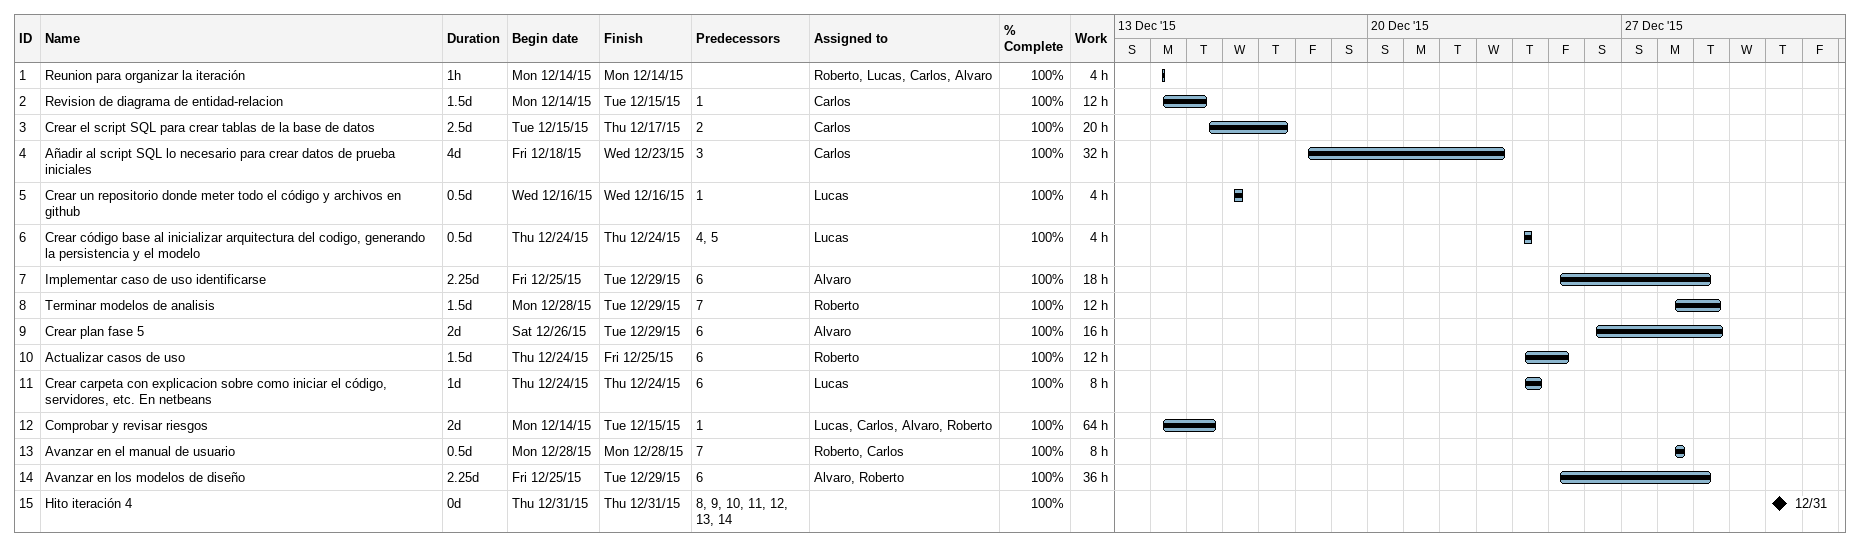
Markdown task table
| ID | Task | Duration | Start | Finish | Predecessors | Resources | % complete | Work (h) |
|---|---|---|---|---|---|---|---|---|
| 1 | Reunion para organizar la iteración | 1h | 2015-12-14 | 2015-12-14 |  | Roberto, Lucas, Carlos, Alvaro | 100 | 4 |
| 2 | Revision de diagrama de entidad-relacion | 1.5d | 2015-12-14 | 2015-12-15 | 1 | Carlos | 100 | 12 |
| 3 | Crear el script SQL para crear tablas de la base de datos | 2.5d | 2015-12-15 | 2015-12-17 | 2 | Carlos | 100 | 20 |
| 4 | Añadir al script SQL lo necesario para crear datos de prueba iniciales | 4d | 2015-12-18 | 2015-12-23 | 3 | Carlos | 100 | 32 |
| 5 | Crear un repositorio donde meter todo el código y archivos en github | 0.5d | 2015-12-16 | 2015-12-16 | 1 | Lucas | 100 | 4 |
| 6 | Crear código base al inicializar arquitectura del codigo, generando la persistencia y el modelo | 0.5d | 2015-12-24 | 2015-12-24 | 4, 5 | Lucas | 100 | 4 |
| 7 | Implementar caso de uso identificarse | 2.25d | 2015-12-25 | 2015-12-29 | 6 | Alvaro | 100 | 18 |
| 8 | Terminar modelos de analisis | 1.5d | 2015-12-28 | 2015-12-29 | 7 | Roberto | 100 | 12 |
| 9 | Crear plan fase 5 | 2d | 2015-12-26 | 2015-12-29 | 6 | Alvaro | 100 | 16 |
| 10 | Actualizar casos de uso | 1.5d | 2015-12-24 | 2015-12-25 | 6 | Roberto | 100 | 12 |
| 11 | Crear carpeta con explicacion sobre como iniciar el código, servidores, etc. En netbeans | 1d | 2015-12-24 | 2015-12-24 | 6 | Lucas | 100 | 8 |
| 12 | Comprobar y revisar riesgos | 2d | 2015-12-14 | 2015-12-15 | 1 | Lucas, Carlos, Alvaro, Roberto | 100 | 64 |
| 13 | Avanzar en el manual de usuario | 0.5d | 2015-12-28 | 2015-12-28 | 7 | Roberto, Carlos | 100 | 8 |
| 14 | Avanzar en los modelos de diseño | 2.25d | 2015-12-25 | 2015-12-29 | 6 | Alvaro, Roberto | 100 | 36 |
| 15 | Hito iteración 4 | 0d | 2015-12-31 | 2015-12-31 | 8, 9, 10, 11, 12, 13, 14 |  | 100 |  |
